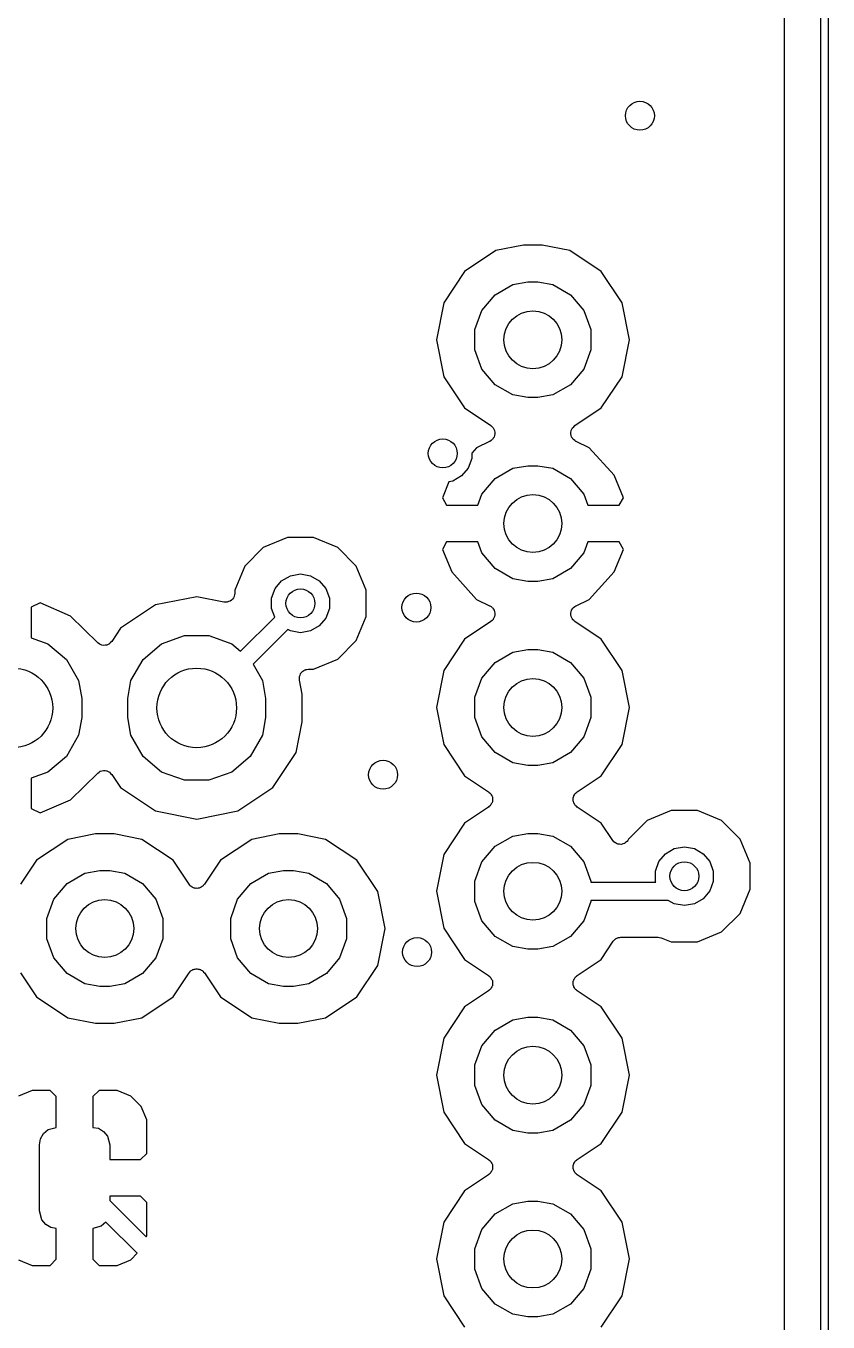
# Model space of a CAD drawing. Extents: x 202.7 to 262.5, y -125.5 to -33.7.
# Drawn here: x 251.41 to 262.5, y -90.74 to -72.83 of the extents above; entities that cross this region are included whole.
import ezdxf

# ---------------------------------------------------------------- set-up
doc = ezdxf.new("R2010")
doc.units = 0
doc.header["$MEASUREMENT"] = 0
doc.layers.add('BLACK', color=7, linetype='CONTINUOUS')

msp = doc.modelspace()

# ---------------------------------------------------------------- linework, layer by layer
at = {"layer": 'BLACK', "linetype": 'CONTINUOUS'}
for p, q in [((262.4, -115.754), (262.4, -43.7949)), ((262.5, -43.7456), (262.5, -115.804)), ((261.892, -72.517), (261.892, -95.6645)), ((258.291, -75.862), (257.91, -75.9379)), ((258.549, -75.862), (258.291, -75.862)), ((258.93, -75.9379), (258.549, -75.862)), ((257.91, -75.9379), (257.477, -76.227)), ((259.363, -76.227), (258.93, -75.9379)), ((257.477, -76.227), (257.188, -76.6596)), ((259.652, -76.6596), (259.363, -76.227)), ((257.898, -76.5477), (258.142, -76.4066)), ((258.142, -76.4066), (258.35, -76.37)), ((258.35, -76.37), (258.49, -76.37)), ((258.49, -76.37), (258.698, -76.4066)), ((258.698, -76.4066), (258.942, -76.5477)), ((257.716, -76.7638), (257.898, -76.5477)), ((258.942, -76.5477), (259.124, -76.7638)), ((257.188, -76.6596), (257.086, -77.17)), ((257.62, -77.0289), (257.716, -76.7638)), ((259.124, -76.7638), (259.22, -77.0289)), ((259.754, -77.17), (259.652, -76.6596)), ((257.086, -77.17), (257.188, -77.6804)), ((257.62, -77.3111), (257.62, -77.0289)), ((259.22, -77.0289), (259.22, -77.3111)), ((259.652, -77.6804), (259.754, -77.17)), ((257.716, -77.5762), (257.62, -77.3111)), ((259.22, -77.3111), (259.124, -77.5762)), ((257.188, -77.6804), (257.477, -78.113)), ((257.898, -77.7923), (257.716, -77.5762)), ((259.124, -77.5762), (258.942, -77.7923)), ((259.363, -78.113), (259.652, -77.6804)), ((258.142, -77.9334), (257.898, -77.7923)), ((258.942, -77.7923), (258.698, -77.9334)), ((258.35, -77.97), (258.142, -77.9334)), ((258.49, -77.97), (258.35, -77.97)), ((258.698, -77.9334), (258.49, -77.97)), ((257.477, -78.113), (257.84, -78.3554)), ((259, -78.3554), (259.363, -78.113)), ((257.84, -78.3554), (257.84, -78.3561)), ((257.84, -78.3561), (257.841, -78.3565)), ((257.841, -78.3565), (257.856, -78.3713)), ((257.856, -78.3713), (257.872, -78.3859)), ((257.872, -78.3859), (257.872, -78.3868)), ((257.872, -78.3868), (257.873, -78.3875)), ((257.873, -78.3875), (257.882, -78.4065)), ((257.882, -78.4065), (257.891, -78.4254)), ((257.891, -78.4254), (257.891, -78.4264)), ((257.891, -78.4264), (257.892, -78.4274)), ((257.892, -78.4274), (257.894, -78.4483)), ((258.946, -78.4484), (258.948, -78.4274)), ((258.948, -78.4274), (258.949, -78.4264)), ((258.949, -78.4254), (258.958, -78.4065)), ((258.949, -78.4264), (258.949, -78.4254)), ((258.958, -78.4065), (258.967, -78.3875)), ((258.967, -78.3875), (258.968, -78.3868)), ((258.968, -78.3859), (258.984, -78.3713)), ((258.968, -78.3868), (258.968, -78.3859)), ((258.984, -78.3713), (258.999, -78.3565)), ((258.999, -78.3565), (259, -78.3561)), ((259, -78.3561), (259, -78.3554)), ((257.823, -78.5757), (257.642, -78.6616)), ((257.824, -78.5751), (257.823, -78.5757)), ((257.825, -78.5748), (257.824, -78.5751)), ((257.842, -78.5624), (257.825, -78.5748)), ((257.859, -78.5502), (257.842, -78.5624)), ((257.86, -78.5494), (257.859, -78.5502)), ((257.861, -78.5488), (257.86, -78.5494)), ((257.873, -78.5313), (257.861, -78.5488)), ((257.885, -78.514), (257.873, -78.5313)), ((257.89, -78.4916), (257.885, -78.5121)), ((257.885, -78.5121), (257.885, -78.513)), ((257.885, -78.513), (257.885, -78.514)), ((257.896, -78.4713), (257.89, -78.4916)), ((257.894, -78.4483), (257.896, -78.4693)), ((257.896, -78.4693), (257.896, -78.4703)), ((257.896, -78.4703), (257.896, -78.4713)), ((258.944, -78.4693), (258.946, -78.4484)), ((258.944, -78.4703), (258.944, -78.4693)), ((258.944, -78.4713), (258.944, -78.4703)), ((258.95, -78.4916), (258.944, -78.4713)), ((258.955, -78.5121), (258.95, -78.4916)), ((258.955, -78.513), (258.955, -78.5121)), ((258.955, -78.514), (258.955, -78.513)), ((258.967, -78.5313), (258.955, -78.514)), ((258.979, -78.5488), (258.967, -78.5313)), ((258.98, -78.5494), (258.979, -78.5488)), ((258.981, -78.5502), (258.98, -78.5494)), ((258.998, -78.5624), (258.981, -78.5502)), ((259.015, -78.5748), (258.998, -78.5624)), ((259.016, -78.5751), (259.015, -78.5748)), ((259.017, -78.5757), (259.016, -78.5751)), ((259.198, -78.6616), (259.017, -78.5757)), ((257.642, -78.6616), (257.575, -78.7356)), ((257.575, -78.7356), (257.575, -78.8105)), ((259.542, -79.0415), (259.198, -78.6616)), ((257.527, -78.9431), (257.436, -79.0511)), ((257.575, -78.8105), (257.527, -78.9431)), ((257.898, -79.0877), (258.142, -78.9466)), ((258.142, -78.9466), (258.35, -78.91)), ((258.35, -78.91), (258.49, -78.91)), ((258.49, -78.91), (258.698, -78.9466)), ((258.698, -78.9466), (258.942, -79.0877)), ((257.261, -79.131), (257.169, -79.3532)), ((257.314, -79.1217), (257.261, -79.131)), ((257.436, -79.0511), (257.314, -79.1217)), ((257.716, -79.3038), (257.898, -79.0877)), ((258.942, -79.0877), (259.124, -79.3038)), ((259.671, -79.3532), (259.542, -79.0415)), ((257.661, -79.456), (257.716, -79.3038)), ((259.124, -79.3038), (259.179, -79.456)), ((257.169, -79.3532), (257.225, -79.456)), ((257.225, -79.456), (257.661, -79.456)), ((259.179, -79.456), (259.615, -79.456)), ((259.615, -79.456), (259.671, -79.3532)), ((254.694, -80.042), (254.439, -80.2975)), ((255.028, -79.9038), (254.694, -80.042)), ((255.389, -79.9038), (255.028, -79.9038)), ((255.723, -80.042), (255.389, -79.9038)), ((255.978, -80.2975), (255.723, -80.042)), ((257.225, -79.964), (257.169, -80.0668)), ((257.661, -79.964), (257.225, -79.964)), ((257.716, -80.1162), (257.661, -79.964)), ((259.179, -79.964), (259.124, -80.1162)), ((259.615, -79.964), (259.179, -79.964)), ((259.671, -80.0668), (259.615, -79.964)), ((257.169, -80.0668), (257.298, -80.3785)), ((257.898, -80.3323), (257.716, -80.1162)), ((259.124, -80.1162), (258.942, -80.3323)), ((259.542, -80.3785), (259.671, -80.0668)), ((254.439, -80.2975), (254.3, -80.6312)), ((256.116, -80.6312), (255.978, -80.2975)), ((257.298, -80.3785), (257.642, -80.7584)), ((258.142, -80.4734), (257.898, -80.3323)), ((258.942, -80.3323), (258.698, -80.4734)), ((259.198, -80.7584), (259.542, -80.3785)), ((254.857, -80.6087), (254.947, -80.5007)), ((254.947, -80.5007), (255.069, -80.4301)), ((255.069, -80.4301), (255.208, -80.4056)), ((255.208, -80.4056), (255.347, -80.4301)), ((255.347, -80.4301), (255.469, -80.5007)), ((255.469, -80.5007), (255.56, -80.6087)), ((258.35, -80.51), (258.142, -80.4734)), ((258.49, -80.51), (258.35, -80.51)), ((258.698, -80.4734), (258.49, -80.51)), ((253.774, -80.7204), (253.204, -80.8337)), ((254.149, -80.7949), (253.774, -80.7204)), ((254.269, -80.7541), (254.253, -80.767)), ((254.27, -80.7529), (254.269, -80.7541)), ((254.271, -80.752), (254.27, -80.7529)), ((254.281, -80.7341), (254.271, -80.752)), ((254.292, -80.7164), (254.281, -80.7341)), ((254.293, -80.7138), (254.292, -80.715)), ((254.292, -80.715), (254.292, -80.7164)), ((254.296, -80.6934), (254.293, -80.7138)), ((254.3, -80.6731), (254.296, -80.6934)), ((254.3, -80.6312), (254.3, -80.6703)), ((254.3, -80.6703), (254.3, -80.6717)), ((254.3, -80.6717), (254.3, -80.6731)), ((254.808, -80.7413), (254.857, -80.6087)), ((254.808, -80.8823), (254.808, -80.7413)), ((255.56, -80.6087), (255.608, -80.7413)), ((255.608, -80.7413), (255.608, -80.8823)), ((256.116, -80.9924), (256.116, -80.6312)), ((257.642, -80.7584), (257.823, -80.8443)), ((259.017, -80.8443), (259.198, -80.7584)), ((251.61, -80.8062), (251.488, -80.8658)), ((251.488, -80.8658), (251.488, -81.2883)), ((252.029, -80.9882), (251.61, -80.8062)), ((253.204, -80.8337), (252.721, -81.1565)), ((254.15, -80.7949), (254.149, -80.7949)), ((254.151, -80.7954), (254.15, -80.7949)), ((254.172, -80.7954), (254.151, -80.7954)), ((254.193, -80.7958), (254.172, -80.7954)), ((254.194, -80.7954), (254.193, -80.7958)), ((254.195, -80.7954), (254.194, -80.7954)), ((254.215, -80.7883), (254.195, -80.7954)), ((254.234, -80.7817), (254.215, -80.7883)), ((254.235, -80.7808), (254.234, -80.7817)), ((254.237, -80.7803), (254.235, -80.7808)), ((254.253, -80.767), (254.237, -80.7803)), ((254.852, -81.0023), (254.808, -80.8823)), ((255.608, -80.8823), (255.56, -81.0149)), ((257.823, -80.8443), (257.824, -80.8449)), ((257.824, -80.8449), (257.825, -80.8451)), ((257.825, -80.8451), (257.842, -80.8576)), ((257.842, -80.8576), (257.859, -80.8698)), ((257.859, -80.8698), (257.86, -80.8706)), ((257.86, -80.8706), (257.861, -80.8712)), ((257.861, -80.8712), (257.873, -80.8887)), ((257.873, -80.8887), (257.885, -80.906)), ((257.885, -80.906), (257.885, -80.907)), ((257.885, -80.907), (257.885, -80.9079)), ((257.885, -80.9079), (257.89, -80.9283)), ((257.89, -80.9283), (257.896, -80.9487)), ((258.944, -80.9487), (258.95, -80.9283)), ((258.95, -80.9283), (258.955, -80.9079)), ((258.955, -80.906), (258.967, -80.8887)), ((258.955, -80.907), (258.955, -80.906)), ((258.955, -80.9079), (258.955, -80.907)), ((258.967, -80.8887), (258.979, -80.8712)), ((258.979, -80.8712), (258.98, -80.8706)), ((258.98, -80.8706), (258.981, -80.8698)), ((258.981, -80.8698), (258.998, -80.8576)), ((258.998, -80.8576), (259.015, -80.8451)), ((259.015, -80.8451), (259.016, -80.8449)), ((259.016, -80.8449), (259.017, -80.8443)), ((252.406, -81.3572), (252.029, -80.9882)), ((254.38, -81.4744), (254.852, -81.0023)), ((255.56, -81.0149), (255.469, -81.1229)), ((255.978, -81.3261), (256.116, -80.9924)), ((257.84, -81.0647), (257.477, -81.307)), ((257.841, -81.0635), (257.84, -81.0639)), ((257.84, -81.0639), (257.84, -81.0647)), ((257.856, -81.0487), (257.841, -81.0635)), ((257.872, -81.0341), (257.856, -81.0487)), ((257.873, -81.0325), (257.872, -81.0332)), ((257.872, -81.0332), (257.872, -81.0341)), ((257.882, -81.0135), (257.873, -81.0325)), ((257.891, -80.9946), (257.882, -81.0135)), ((257.892, -80.9926), (257.891, -80.9936)), ((257.891, -80.9936), (257.891, -80.9946)), ((257.894, -80.9717), (257.892, -80.9926)), ((257.896, -80.9507), (257.894, -80.9717)), ((257.896, -80.9487), (257.896, -80.9497)), ((257.896, -80.9497), (257.896, -80.9507)), ((258.944, -80.9497), (258.944, -80.9487)), ((258.944, -80.9507), (258.944, -80.9497)), ((258.946, -80.9716), (258.944, -80.9507)), ((258.948, -80.9926), (258.946, -80.9716)), ((258.949, -80.9936), (258.948, -80.9926)), ((258.949, -80.9946), (258.949, -80.9936)), ((258.958, -81.0135), (258.949, -80.9946)), ((258.967, -81.0325), (258.958, -81.0135)), ((258.968, -81.0332), (258.967, -81.0325)), ((258.968, -81.0341), (258.968, -81.0332)), ((258.984, -81.0487), (258.968, -81.0341)), ((258.999, -81.0635), (258.984, -81.0487)), ((259, -81.0639), (258.999, -81.0635)), ((259, -81.0647), (259, -81.0639)), ((259.363, -81.307), (259, -81.0647)), ((251.488, -81.2883), (251.718, -81.3719)), ((252.721, -81.1565), (252.6, -81.337)), ((253.29, -81.3719), (253.606, -81.257)), ((253.606, -81.257), (253.942, -81.257)), ((253.942, -81.257), (254.258, -81.3719)), ((255.034, -81.1733), (254.553, -81.6544)), ((255.069, -81.1935), (255.034, -81.1733)), ((255.208, -81.218), (255.069, -81.1935)), ((255.347, -81.1935), (255.208, -81.218)), ((255.469, -81.1229), (255.347, -81.1935)), ((251.718, -81.3719), (251.975, -81.5878)), ((252.407, -81.3576), (252.406, -81.3572)), ((252.407, -81.3582), (252.407, -81.3576)), ((252.425, -81.3701), (252.407, -81.3582)), ((252.442, -81.3822), (252.425, -81.3701)), ((252.443, -81.3823), (252.442, -81.3822)), ((252.444, -81.3827), (252.443, -81.3823)), ((252.464, -81.3878), (252.444, -81.3827)), ((252.485, -81.3931), (252.464, -81.3878)), ((252.486, -81.393), (252.485, -81.3931)), ((252.487, -81.3932), (252.486, -81.393)), ((252.508, -81.3909), (252.487, -81.3932)), ((252.529, -81.3888), (252.508, -81.3909)), ((252.53, -81.3885), (252.529, -81.3888)), ((252.55, -81.3789), (252.53, -81.3884)), ((252.53, -81.3884), (252.53, -81.3885)), ((252.569, -81.3697), (252.55, -81.3789)), ((252.57, -81.3689), (252.569, -81.3692)), ((252.569, -81.3692), (252.569, -81.3697)), ((252.585, -81.3535), (252.57, -81.3689)), ((252.6, -81.3382), (252.585, -81.3535)), ((252.6, -81.337), (252.6, -81.3375)), ((252.6, -81.3375), (252.6, -81.3382)), ((253.033, -81.5878), (253.29, -81.3719)), ((254.258, -81.3719), (254.38, -81.4744)), ((255.723, -81.5816), (255.978, -81.3261)), ((257.477, -81.307), (257.188, -81.7396)), ((258.142, -81.4866), (258.35, -81.45)), ((258.35, -81.45), (258.49, -81.45)), ((258.49, -81.45), (258.698, -81.4866)), ((259.652, -81.7396), (259.363, -81.307)), ((251.975, -81.5878), (252.143, -81.8787)), ((252.865, -81.8787), (253.033, -81.5878)), ((254.553, -81.6544), (254.683, -81.8787)), ((255.389, -81.7198), (255.723, -81.5816)), ((257.716, -81.8438), (257.898, -81.6277)), ((257.898, -81.6277), (258.142, -81.4866)), ((258.698, -81.4866), (258.942, -81.6277)), ((258.942, -81.6277), (259.124, -81.8438)), ((255.195, -81.8247), (255.202, -81.8053)), ((255.195, -81.8261), (255.195, -81.8247)), ((255.195, -81.8275), (255.195, -81.8261)), ((255.195, -81.8482), (255.195, -81.8275)), ((255.202, -81.8053), (255.209, -81.7857)), ((255.209, -81.7857), (255.21, -81.7846)), ((255.21, -81.7833), (255.224, -81.7674)), ((255.21, -81.7846), (255.21, -81.7833)), ((255.224, -81.7674), (255.237, -81.7513)), ((255.237, -81.7513), (255.238, -81.7506)), ((255.238, -81.7506), (255.239, -81.7495)), ((255.239, -81.7495), (255.257, -81.7391)), ((255.257, -81.7391), (255.274, -81.7284)), ((255.274, -81.7284), (255.276, -81.7282)), ((255.276, -81.7282), (255.277, -81.7275)), ((255.277, -81.7275), (255.297, -81.7239)), ((255.297, -81.7239), (255.318, -81.7198)), ((255.318, -81.7198), (255.319, -81.72)), ((255.319, -81.72), (255.32, -81.7198)), ((255.32, -81.7198), (255.389, -81.7198)), ((257.188, -81.7396), (257.086, -82.25)), ((259.754, -82.25), (259.652, -81.7396)), ((252.143, -81.8787), (252.186, -82.1262)), ((252.821, -82.1262), (252.865, -81.8787)), ((254.683, -81.8787), (254.726, -82.1262)), ((255.195, -81.8689), (255.195, -81.8482)), ((255.196, -81.8702), (255.195, -81.8689)), ((255.196, -81.8716), (255.196, -81.8702)), ((255.234, -82.0657), (255.196, -81.8716)), ((257.62, -82.1089), (257.716, -81.8438)), ((259.124, -81.8438), (259.22, -82.1089)), ((252.186, -82.1262), (252.186, -82.3878)), ((252.821, -82.3878), (252.821, -82.1262)), ((254.726, -82.1262), (254.726, -82.3878)), ((255.234, -82.4483), (255.234, -82.0657)), ((257.62, -82.3911), (257.62, -82.1089)), ((259.22, -82.1089), (259.22, -82.3911)), ((257.086, -82.25), (257.188, -82.7604)), ((259.652, -82.7604), (259.754, -82.25)), ((252.186, -82.3878), (252.143, -82.6353)), ((252.865, -82.6353), (252.821, -82.3878)), ((254.726, -82.3878), (254.683, -82.6353)), ((255.15, -82.8744), (255.234, -82.4483)), ((257.716, -82.6562), (257.62, -82.3911)), ((259.22, -82.3911), (259.124, -82.6562)), ((252.143, -82.6353), (251.975, -82.9262)), ((253.033, -82.9262), (252.865, -82.6353)), ((254.683, -82.6353), (254.515, -82.9262)), ((257.898, -82.8723), (257.716, -82.6562)), ((259.124, -82.6562), (258.942, -82.8723)), ((254.827, -83.3575), (255.15, -82.8744)), ((257.188, -82.7604), (257.477, -83.193)), ((258.142, -83.0134), (257.898, -82.8723)), ((258.942, -82.8723), (258.698, -83.0134)), ((259.363, -83.193), (259.652, -82.7604)), ((251.975, -82.9262), (251.718, -83.1421)), ((253.29, -83.1421), (253.033, -82.9262)), ((254.515, -82.9262), (254.258, -83.1421)), ((258.35, -83.05), (258.142, -83.0134)), ((258.49, -83.05), (258.35, -83.05)), ((258.698, -83.0134), (258.49, -83.05)), ((251.718, -83.1421), (251.488, -83.2257)), ((251.488, -83.2257), (251.488, -83.6482)), ((252.029, -83.5258), (252.406, -83.1568)), ((252.406, -83.1568), (252.407, -83.1564)), ((252.407, -83.1558), (252.425, -83.1439)), ((252.407, -83.1564), (252.407, -83.1558)), ((252.425, -83.1439), (252.442, -83.1318)), ((252.442, -83.1318), (252.443, -83.1317)), ((252.443, -83.1317), (252.444, -83.1313)), ((252.444, -83.1313), (252.464, -83.1262)), ((252.464, -83.1262), (252.485, -83.1209)), ((252.485, -83.1209), (252.486, -83.121)), ((252.486, -83.121), (252.487, -83.1208)), ((252.487, -83.1208), (252.508, -83.1231)), ((252.508, -83.1231), (252.529, -83.1252)), ((252.529, -83.1252), (252.53, -83.1255)), ((252.53, -83.1255), (252.53, -83.1256)), ((252.53, -83.1256), (252.55, -83.1351)), ((252.55, -83.1351), (252.569, -83.1443)), ((252.569, -83.1443), (252.569, -83.1448)), ((252.569, -83.1448), (252.57, -83.1451)), ((252.57, -83.1451), (252.585, -83.1605)), ((252.585, -83.1605), (252.6, -83.1758)), ((252.6, -83.1758), (252.6, -83.1765)), ((252.6, -83.1765), (252.6, -83.177)), ((252.6, -83.177), (252.721, -83.3575)), ((253.606, -83.257), (253.29, -83.1421)), ((253.942, -83.257), (253.606, -83.257)), ((254.258, -83.1421), (253.942, -83.257)), ((257.477, -83.193), (257.808, -83.4144)), ((259.032, -83.4144), (259.363, -83.193)), ((252.721, -83.3575), (253.204, -83.6803)), ((254.344, -83.6803), (254.827, -83.3575)), ((257.808, -83.4144), (257.818, -83.424)), ((257.818, -83.424), (257.829, -83.4322)), ((257.829, -83.4322), (257.834, -83.4391)), ((257.834, -83.4391), (257.84, -83.4449)), ((257.84, -83.4449), (257.846, -83.4573)), ((258.994, -83.4573), (259, -83.4449)), ((259, -83.4449), (259.006, -83.4391)), ((259.006, -83.4391), (259.011, -83.4322)), ((259.011, -83.4322), (259.022, -83.424)), ((259.022, -83.424), (259.032, -83.4144)), ((251.61, -83.7078), (252.029, -83.5258)), ((257.808, -83.6256), (257.477, -83.847)), ((257.818, -83.616), (257.808, -83.6256)), ((257.829, -83.6078), (257.818, -83.616)), ((257.834, -83.6009), (257.829, -83.6078)), ((257.84, -83.5951), (257.834, -83.6009)), ((257.846, -83.5827), (257.84, -83.5951)), ((257.846, -83.4573), (257.854, -83.4689)), ((257.854, -83.5711), (257.846, -83.5827)), ((257.854, -83.4689), (257.856, -83.477)), ((257.856, -83.563), (257.854, -83.5711)), ((257.856, -83.477), (257.86, -83.4845)), ((257.86, -83.5555), (257.856, -83.563)), ((257.86, -83.4845), (257.861, -83.4982)), ((257.861, -83.5418), (257.86, -83.5555)), ((257.861, -83.4982), (257.864, -83.5117)), ((257.864, -83.5283), (257.861, -83.5418)), ((257.864, -83.5117), (257.864, -83.52)), ((257.864, -83.52), (257.864, -83.5283)), ((258.976, -83.5117), (258.979, -83.4982)), ((258.976, -83.52), (258.976, -83.5117)), ((258.976, -83.5283), (258.976, -83.52)), ((258.979, -83.5418), (258.976, -83.5283)), ((258.979, -83.4982), (258.98, -83.4845)), ((258.98, -83.5555), (258.979, -83.5418)), ((258.98, -83.4845), (258.984, -83.477)), ((258.984, -83.563), (258.98, -83.5555)), ((258.984, -83.477), (258.986, -83.4689)), ((258.986, -83.5711), (258.984, -83.563)), ((258.986, -83.4689), (258.994, -83.4573)), ((258.994, -83.5827), (258.986, -83.5711)), ((259, -83.5951), (258.994, -83.5827)), ((259.006, -83.6009), (259, -83.5951)), ((259.011, -83.6078), (259.006, -83.6009)), ((259.022, -83.616), (259.011, -83.6078)), ((259.032, -83.6256), (259.022, -83.616)), ((259.363, -83.847), (259.032, -83.6256)), ((251.488, -83.6482), (251.61, -83.7078)), ((253.204, -83.6803), (253.774, -83.7936)), ((253.774, -83.7936), (254.344, -83.6803)), ((260.333, -83.674), (260, -83.8122)), ((260.695, -83.674), (260.333, -83.674)), ((261.028, -83.8122), (260.695, -83.674)), ((257.477, -83.847), (257.188, -84.2796)), ((259.523, -84.0861), (259.363, -83.847)), ((260, -83.8122), (259.743, -84.0688)), ((261.284, -84.0677), (261.028, -83.8122)), ((251.994, -84.0729), (251.561, -84.362)), ((252.375, -83.997), (251.994, -84.0729)), ((252.633, -83.997), (252.375, -83.997)), ((253.014, -84.0729), (252.633, -83.997)), ((253.447, -84.362), (253.014, -84.0729)), ((254.534, -84.0729), (254.101, -84.362)), ((254.915, -83.997), (254.534, -84.0729)), ((255.173, -83.997), (254.915, -83.997)), ((255.554, -84.0729), (255.173, -83.997)), ((255.987, -84.362), (255.554, -84.0729)), ((257.898, -84.1677), (258.142, -84.0266)), ((258.142, -84.0266), (258.35, -83.99)), ((258.35, -83.99), (258.49, -83.99)), ((258.49, -83.99), (258.698, -84.0266)), ((258.698, -84.0266), (258.942, -84.1677)), ((259.526, -84.0891), (259.523, -84.0861)), ((259.528, -84.0928), (259.526, -84.0891)), ((259.541, -84.1049), (259.528, -84.0928)), ((259.553, -84.1179), (259.541, -84.1049)), ((259.557, -84.1198), (259.553, -84.1179)), ((259.56, -84.1226), (259.557, -84.1198)), ((259.577, -84.1295), (259.56, -84.1226)), ((259.593, -84.1374), (259.577, -84.1295)), ((259.597, -84.1379), (259.593, -84.1374)), ((259.601, -84.1395), (259.597, -84.1379)), ((259.619, -84.1403), (259.601, -84.1395)), ((259.637, -84.1422), (259.619, -84.1403)), ((259.641, -84.1412), (259.637, -84.1422)), ((259.645, -84.1414), (259.641, -84.1412)), ((259.662, -84.136), (259.645, -84.1414)), ((259.68, -84.1318), (259.662, -84.136)), ((259.683, -84.1294), (259.68, -84.1318)), ((259.687, -84.1282), (259.683, -84.1294)), ((259.701, -84.1172), (259.687, -84.1282)), ((259.716, -84.1072), (259.701, -84.1172)), ((259.719, -84.1039), (259.716, -84.1072)), ((259.722, -84.1013), (259.719, -84.1039)), ((259.732, -84.0862), (259.722, -84.1013)), ((259.742, -84.0717), (259.732, -84.0862)), ((259.743, -84.0688), (259.742, -84.0717)), ((261.422, -84.4014), (261.284, -84.0677)), ((257.188, -84.2796), (257.086, -84.79)), ((257.716, -84.3838), (257.898, -84.1677)), ((258.942, -84.1677), (259.124, -84.3838)), ((260.162, -84.3789), (260.253, -84.2709)), ((260.253, -84.2709), (260.375, -84.2003)), ((260.375, -84.2003), (260.514, -84.1758)), ((260.514, -84.1758), (260.653, -84.2003)), ((260.653, -84.2003), (260.775, -84.2709)), ((260.775, -84.2709), (260.866, -84.3789)), ((251.561, -84.362), (251.34, -84.6933)), ((252.226, -84.5416), (252.434, -84.505)), ((252.434, -84.505), (252.574, -84.505)), ((252.574, -84.505), (252.782, -84.5416)), ((253.668, -84.6933), (253.447, -84.362)), ((254.101, -84.362), (253.88, -84.6933)), ((254.766, -84.5416), (254.974, -84.505)), ((254.974, -84.505), (255.114, -84.505)), ((255.114, -84.505), (255.322, -84.5416)), ((256.276, -84.7946), (255.987, -84.362)), ((257.62, -84.6489), (257.716, -84.3838)), ((259.124, -84.3838), (259.22, -84.6489)), ((260.114, -84.5115), (260.162, -84.3789)), ((260.114, -84.6525), (260.114, -84.5115)), ((260.866, -84.3789), (260.914, -84.5115)), ((260.914, -84.5115), (260.914, -84.6525)), ((261.422, -84.7626), (261.422, -84.4014)), ((251.8, -84.8988), (251.982, -84.6827)), ((251.982, -84.6827), (252.226, -84.5416)), ((252.782, -84.5416), (253.026, -84.6827)), ((253.026, -84.6827), (253.208, -84.8988)), ((253.678, -84.7033), (253.668, -84.6933)), ((253.88, -84.6933), (253.87, -84.7033)), ((254.34, -84.8988), (254.522, -84.6827)), ((254.522, -84.6827), (254.766, -84.5416)), ((255.322, -84.5416), (255.566, -84.6827)), ((255.566, -84.6827), (255.748, -84.8988)), ((257.62, -84.9311), (257.62, -84.6489)), ((259.22, -84.6489), (259.22, -84.665)), ((259.22, -84.665), (260.119, -84.665)), ((260.119, -84.665), (260.114, -84.6525)), ((260.914, -84.6525), (260.866, -84.7851)), ((253.686, -84.7145), (253.678, -84.7033)), ((253.693, -84.7191), (253.686, -84.7145)), ((253.699, -84.7252), (253.693, -84.7191)), ((253.711, -84.7313), (253.699, -84.7252)), ((253.723, -84.739), (253.711, -84.7313)), ((253.731, -84.741), (253.723, -84.739)), ((253.738, -84.7447), (253.731, -84.741)), ((253.752, -84.7462), (253.738, -84.7447)), ((253.766, -84.7495), (253.752, -84.7462)), ((253.774, -84.7486), (253.766, -84.7495)), ((253.782, -84.7495), (253.774, -84.7486)), ((253.796, -84.7462), (253.782, -84.7495)), ((253.81, -84.7447), (253.796, -84.7462)), ((253.817, -84.741), (253.81, -84.7447)), ((253.825, -84.739), (253.817, -84.741)), ((253.837, -84.7313), (253.825, -84.739)), ((253.849, -84.7252), (253.837, -84.7313)), ((253.855, -84.7191), (253.849, -84.7252)), ((253.862, -84.7145), (253.855, -84.7191)), ((253.87, -84.7033), (253.862, -84.7145)), ((256.378, -85.305), (256.276, -84.7946)), ((257.086, -84.79), (257.188, -85.3004)), ((260.866, -84.7851), (260.775, -84.8931)), ((261.284, -85.0963), (261.422, -84.7626)), ((251.704, -85.1639), (251.8, -84.8988)), ((253.208, -84.8988), (253.304, -85.1639)), ((254.244, -85.1639), (254.34, -84.8988)), ((255.748, -84.8988), (255.844, -85.1639)), ((257.716, -85.1962), (257.62, -84.9311)), ((259.22, -84.9311), (259.124, -85.1962)), ((260.291, -84.915), (259.22, -84.915)), ((259.22, -84.915), (259.22, -84.9311)), ((260.375, -84.9637), (260.291, -84.915)), ((260.514, -84.9882), (260.375, -84.9637)), ((260.653, -84.9637), (260.514, -84.9882)), ((260.775, -84.8931), (260.653, -84.9637)), ((251.704, -85.4461), (251.704, -85.1639)), ((253.304, -85.1639), (253.304, -85.4461)), ((254.244, -85.4461), (254.244, -85.1639)), ((255.844, -85.1639), (255.844, -85.4461)), ((257.898, -85.4123), (257.716, -85.1962)), ((259.124, -85.1962), (258.942, -85.4123)), ((261.028, -85.3518), (261.284, -85.0963)), ((256.276, -85.8154), (256.378, -85.305)), ((257.188, -85.3004), (257.477, -85.733)), ((258.142, -85.5534), (257.898, -85.4123)), ((258.942, -85.4123), (258.698, -85.5534)), ((260.695, -85.49), (261.028, -85.3518)), ((251.8, -85.7112), (251.704, -85.4461)), ((253.304, -85.4461), (253.208, -85.7112)), ((254.34, -85.7112), (254.244, -85.4461)), ((255.844, -85.4461), (255.748, -85.7112)), ((258.35, -85.59), (258.142, -85.5534)), ((258.49, -85.59), (258.35, -85.59)), ((258.698, -85.5534), (258.49, -85.59)), ((259.363, -85.733), (259.532, -85.4794)), ((259.532, -85.4794), (259.545, -85.4665)), ((259.545, -85.4665), (259.556, -85.4527)), ((259.556, -85.4527), (259.56, -85.4506)), ((259.56, -85.4506), (259.563, -85.4476)), ((259.563, -85.4476), (259.579, -85.4396)), ((259.579, -85.4396), (259.595, -85.4307)), ((259.595, -85.4307), (259.599, -85.4299)), ((259.599, -85.4299), (259.603, -85.4281)), ((259.603, -85.4281), (259.62, -85.4261)), ((259.62, -85.4261), (259.638, -85.423)), ((259.638, -85.423), (260.146, -85.423)), ((260.146, -85.423), (260.149, -85.4235)), ((260.149, -85.4235), (260.152, -85.4231)), ((260.152, -85.4231), (260.171, -85.4273)), ((260.171, -85.4273), (260.19, -85.4307)), ((260.19, -85.4307), (260.192, -85.4321)), ((260.192, -85.4321), (260.195, -85.4327)), ((260.195, -85.4327), (260.333, -85.49)), ((260.333, -85.49), (260.695, -85.49)), ((251.982, -85.9273), (251.8, -85.7112)), ((253.208, -85.7112), (253.026, -85.9273)), ((254.522, -85.9273), (254.34, -85.7112)), ((255.748, -85.7112), (255.566, -85.9273)), ((257.477, -85.733), (257.808, -85.9544)), ((259.032, -85.9544), (259.363, -85.733)), ((251.34, -85.9167), (251.561, -86.248)), ((252.226, -86.0684), (251.982, -85.9273)), ((253.026, -85.9273), (252.782, -86.0684)), ((253.447, -86.248), (253.668, -85.9167)), ((253.668, -85.9167), (253.678, -85.9067)), ((253.678, -85.9067), (253.686, -85.8955)), ((253.686, -85.8955), (253.693, -85.8909)), ((253.693, -85.8909), (253.699, -85.8848)), ((253.699, -85.8848), (253.711, -85.8787)), ((253.711, -85.8787), (253.723, -85.871)), ((253.723, -85.871), (253.731, -85.869)), ((253.731, -85.869), (253.738, -85.8653)), ((253.738, -85.8653), (253.752, -85.8638)), ((253.752, -85.8638), (253.766, -85.8605)), ((253.766, -85.8605), (253.774, -85.8614)), ((253.774, -85.8614), (253.782, -85.8605)), ((253.782, -85.8605), (253.796, -85.8638)), ((253.796, -85.8638), (253.81, -85.8653)), ((253.81, -85.8653), (253.817, -85.869)), ((253.817, -85.869), (253.825, -85.871)), ((253.825, -85.871), (253.837, -85.8787)), ((253.837, -85.8787), (253.849, -85.8848)), ((253.849, -85.8848), (253.855, -85.8909)), ((253.855, -85.8909), (253.862, -85.8955)), ((253.862, -85.8955), (253.87, -85.9067)), ((253.87, -85.9067), (253.88, -85.9167)), ((253.88, -85.9167), (254.101, -86.248)), ((254.766, -86.0684), (254.522, -85.9273)), ((255.566, -85.9273), (255.322, -86.0684)), ((255.987, -86.248), (256.276, -85.8154)), ((252.434, -86.105), (252.226, -86.0684)), ((252.574, -86.105), (252.434, -86.105)), ((252.782, -86.0684), (252.574, -86.105)), ((254.974, -86.105), (254.766, -86.0684)), ((255.114, -86.105), (254.974, -86.105)), ((255.322, -86.0684), (255.114, -86.105)), ((257.808, -85.9544), (257.818, -85.964)), ((257.818, -85.964), (257.829, -85.9722)), ((257.829, -85.9722), (257.834, -85.9791)), ((257.834, -85.9791), (257.84, -85.9849)), ((257.84, -85.9849), (257.846, -85.9973)), ((257.846, -86.1227), (257.84, -86.1351)), ((257.846, -85.9973), (257.854, -86.0089)), ((257.854, -86.1111), (257.846, -86.1227)), ((257.854, -86.0089), (257.856, -86.017)), ((257.856, -86.103), (257.854, -86.1111)), ((257.856, -86.017), (257.86, -86.0245)), ((257.86, -86.0955), (257.856, -86.103)), ((257.86, -86.0245), (257.861, -86.0382)), ((257.861, -86.0818), (257.86, -86.0955)), ((257.861, -86.0382), (257.864, -86.0517)), ((257.864, -86.0683), (257.861, -86.0818)), ((257.864, -86.0517), (257.864, -86.06)), ((257.864, -86.06), (257.864, -86.0683)), ((258.976, -86.0517), (258.979, -86.0382)), ((258.976, -86.06), (258.976, -86.0517)), ((258.976, -86.0683), (258.976, -86.06)), ((258.979, -86.0818), (258.976, -86.0683)), ((258.979, -86.0382), (258.98, -86.0245)), ((258.98, -86.0955), (258.979, -86.0818)), ((258.98, -86.0245), (258.984, -86.017)), ((258.984, -86.103), (258.98, -86.0955)), ((258.984, -86.017), (258.986, -86.0089)), ((258.986, -86.1111), (258.984, -86.103)), ((258.986, -86.0089), (258.994, -85.9973)), ((258.994, -86.1227), (258.986, -86.1111)), ((258.994, -85.9973), (259, -85.9849)), ((259, -86.1351), (258.994, -86.1227)), ((259, -85.9849), (259.006, -85.9791)), ((259.006, -85.9791), (259.011, -85.9722)), ((259.011, -85.9722), (259.022, -85.964)), ((259.022, -85.964), (259.032, -85.9544)), ((251.561, -86.248), (251.994, -86.5371)), ((253.014, -86.5371), (253.447, -86.248)), ((254.101, -86.248), (254.534, -86.5371)), ((255.554, -86.5371), (255.987, -86.248)), ((257.808, -86.1656), (257.477, -86.387)), ((257.818, -86.156), (257.808, -86.1656)), ((257.829, -86.1478), (257.818, -86.156)), ((257.834, -86.1409), (257.829, -86.1478)), ((257.84, -86.1351), (257.834, -86.1409)), ((259.006, -86.1409), (259, -86.1351)), ((259.011, -86.1478), (259.006, -86.1409)), ((259.022, -86.156), (259.011, -86.1478)), ((259.032, -86.1656), (259.022, -86.156)), ((259.363, -86.387), (259.032, -86.1656)), ((257.477, -86.387), (257.188, -86.8196)), ((259.652, -86.8196), (259.363, -86.387)), ((251.994, -86.5371), (252.375, -86.613)), ((252.375, -86.613), (252.633, -86.613)), ((252.633, -86.613), (253.014, -86.5371)), ((254.534, -86.5371), (254.915, -86.613)), ((254.915, -86.613), (255.173, -86.613)), ((255.173, -86.613), (255.554, -86.5371)), ((257.898, -86.7077), (258.142, -86.5666)), ((258.142, -86.5666), (258.35, -86.53)), ((258.35, -86.53), (258.49, -86.53)), ((258.49, -86.53), (258.698, -86.5666)), ((258.698, -86.5666), (258.942, -86.7077)), ((257.188, -86.8196), (257.086, -87.33)), ((257.716, -86.9238), (257.898, -86.7077)), ((258.942, -86.7077), (259.124, -86.9238)), ((259.754, -87.33), (259.652, -86.8196)), ((257.62, -87.1889), (257.716, -86.9238)), ((259.124, -86.9238), (259.22, -87.1889)), ((257.62, -87.4711), (257.62, -87.1889)), ((259.22, -87.1889), (259.22, -87.4711)), ((257.086, -87.33), (257.188, -87.8404)), ((259.652, -87.8404), (259.754, -87.33)), ((251.499, -87.542), (251.312, -87.6193)), ((251.749, -87.542), (251.499, -87.542)), ((251.833, -87.6264), (251.749, -87.542)), ((252.426, -87.542), (252.341, -87.6264)), ((252.676, -87.542), (252.426, -87.542)), ((252.863, -87.6193), (252.676, -87.542)), ((257.716, -87.7362), (257.62, -87.4711)), ((259.22, -87.4711), (259.124, -87.7362)), ((251.833, -88.0527), (251.833, -87.6264)), ((252.341, -87.6264), (252.341, -88.0518)), ((253.006, -87.7622), (252.863, -87.6193)), ((257.898, -87.9523), (257.716, -87.7362)), ((259.124, -87.7362), (258.942, -87.9523)), ((253.083, -87.949), (253.006, -87.7622)), ((257.188, -87.8404), (257.477, -88.273)), ((259.363, -88.273), (259.652, -87.8404)), ((251.657, -88.1371), (251.722, -88.0827)), ((251.722, -88.0827), (251.833, -88.0527)), ((252.341, -88.0518), (252.415, -88.0647)), ((252.415, -88.0647), (252.488, -88.107)), ((253.083, -88.4116), (253.083, -87.949)), ((258.142, -88.0934), (257.898, -87.9523)), ((258.35, -88.13), (258.142, -88.0934)), ((258.698, -88.0934), (258.49, -88.13)), ((258.942, -87.9523), (258.698, -88.0934)), ((251.6, -88.2938), (251.615, -88.2104)), ((251.615, -88.2104), (251.657, -88.1371)), ((252.488, -88.107), (252.542, -88.1719)), ((252.542, -88.1719), (252.575, -88.2938)), ((257.477, -88.273), (257.808, -88.4944)), ((258.49, -88.13), (258.35, -88.13)), ((259.032, -88.4944), (259.363, -88.273)), ((251.6, -89.2062), (251.6, -88.2938)), ((252.575, -88.2938), (252.575, -88.496)), ((252.999, -88.496), (253.083, -88.4116)), ((252.575, -88.496), (252.999, -88.496)), ((257.808, -88.4944), (257.818, -88.504)), ((257.818, -88.504), (257.829, -88.5122)), ((257.829, -88.5122), (257.834, -88.5191)), ((257.834, -88.5191), (257.84, -88.5249)), ((257.84, -88.5249), (257.846, -88.5373)), ((257.846, -88.5373), (257.854, -88.5489)), ((257.854, -88.5489), (257.856, -88.557)), ((257.856, -88.557), (257.86, -88.5645)), ((257.86, -88.6355), (257.856, -88.643)), ((257.86, -88.5645), (257.861, -88.5782)), ((257.861, -88.6218), (257.86, -88.6355)), ((257.861, -88.5782), (257.864, -88.5917)), ((257.864, -88.6083), (257.861, -88.6218)), ((257.864, -88.5917), (257.864, -88.6)), ((257.864, -88.6), (257.864, -88.6083)), ((258.976, -88.5917), (258.979, -88.5782)), ((258.976, -88.6), (258.976, -88.5917)), ((258.976, -88.6083), (258.976, -88.6)), ((258.979, -88.6218), (258.976, -88.6083)), ((258.979, -88.5782), (258.98, -88.5645)), ((258.98, -88.6355), (258.979, -88.6218)), ((258.98, -88.5645), (258.984, -88.557)), ((258.984, -88.643), (258.98, -88.6355)), ((258.984, -88.557), (258.986, -88.5489)), ((258.986, -88.5489), (258.994, -88.5373)), ((258.994, -88.5373), (259, -88.5249)), ((259, -88.5249), (259.006, -88.5191)), ((259.006, -88.5191), (259.011, -88.5122)), ((259.011, -88.5122), (259.022, -88.504)), ((259.022, -88.504), (259.032, -88.4944)), ((257.808, -88.7056), (257.477, -88.927)), ((257.818, -88.696), (257.808, -88.7056)), ((257.829, -88.6878), (257.818, -88.696)), ((257.834, -88.6809), (257.829, -88.6878)), ((257.84, -88.6751), (257.834, -88.6809)), ((257.846, -88.6627), (257.84, -88.6751)), ((257.854, -88.6511), (257.846, -88.6627)), ((257.856, -88.643), (257.854, -88.6511)), ((258.986, -88.6511), (258.984, -88.643)), ((258.994, -88.6627), (258.986, -88.6511)), ((259, -88.6751), (258.994, -88.6627)), ((259.006, -88.6809), (259, -88.6751)), ((259.011, -88.6878), (259.006, -88.6809)), ((259.022, -88.696), (259.011, -88.6878)), ((259.032, -88.7056), (259.022, -88.696)), ((259.363, -88.927), (259.032, -88.7056)), ((257.477, -88.927), (257.188, -89.3596)), ((259.652, -89.3596), (259.363, -88.927)), ((252.575, -89.004), (252.575, -89.0607)), ((252.999, -89.004), (252.575, -89.004)), ((252.575, -89.0607), (253.078, -89.5635)), ((253.083, -89.0884), (252.999, -89.004)), ((253.083, -89.551), (253.083, -89.0884)), ((257.898, -89.2477), (258.142, -89.1066)), ((258.142, -89.1066), (258.35, -89.07)), ((258.35, -89.07), (258.49, -89.07)), ((258.49, -89.07), (258.698, -89.1066)), ((258.698, -89.1066), (258.942, -89.2477)), ((251.633, -89.3281), (251.6, -89.2062)), ((251.687, -89.393), (251.633, -89.3281)), ((257.716, -89.4638), (257.898, -89.2477)), ((258.942, -89.2477), (259.124, -89.4638)), ((251.76, -89.4353), (251.687, -89.393)), ((251.833, -89.4482), (251.76, -89.4353)), ((251.833, -89.8736), (251.833, -89.4482)), ((252.453, -89.4173), (252.341, -89.4473)), ((252.341, -89.4473), (252.341, -89.8736)), ((252.518, -89.3629), (252.453, -89.4173)), ((252.52, -89.3593), (252.518, -89.3629)), ((252.952, -89.7913), (252.52, -89.3593)), ((257.188, -89.3596), (257.086, -89.87)), ((257.62, -89.7289), (257.716, -89.4638)), ((259.124, -89.4638), (259.22, -89.7289)), ((259.754, -89.87), (259.652, -89.3596)), ((253.078, -89.5635), (253.083, -89.551)), ((251.312, -89.8807), (251.499, -89.958)), ((251.749, -89.958), (251.833, -89.8736)), ((252.341, -89.8736), (252.426, -89.958)), ((252.676, -89.958), (252.863, -89.8807)), ((252.863, -89.8807), (252.952, -89.7913)), ((257.086, -89.87), (257.188, -90.3804)), ((257.62, -90.0111), (257.62, -89.7289)), ((259.22, -89.7289), (259.22, -90.0111)), ((259.652, -90.3804), (259.754, -89.87)), ((251.499, -89.958), (251.749, -89.958)), ((252.426, -89.958), (252.676, -89.958)), ((257.716, -90.2762), (257.62, -90.0111)), ((259.22, -90.0111), (259.124, -90.2762)), ((257.188, -90.3804), (257.477, -90.813)), ((257.898, -90.4923), (257.716, -90.2762)), ((259.124, -90.2762), (258.942, -90.4923)), ((259.363, -90.813), (259.652, -90.3804)), ((258.142, -90.6334), (257.898, -90.4923)), ((258.942, -90.4923), (258.698, -90.6334)), ((258.35, -90.67), (258.142, -90.6334)), ((258.49, -90.67), (258.35, -90.67)), ((258.698, -90.6334), (258.49, -90.67))]:
    msp.add_line(p, q, dxfattribs=at)
at = {"layer": 'BLACK'}
for centre, radius in [((259.9, -74.075), 0.2), ((258.42, -77.17), 0.4), ((258.42, -77.17), 0.4), ((257.175, -78.74), 0.2), ((258.42, -79.71), 0.4), ((258.42, -79.71), 0.4), ((255.208, -80.8118), 0.2), ((256.81, -80.87), 0.2), ((251.234, -82.257), 0.55), ((251.234, -82.257), 0.55), ((253.774, -82.257), 0.55), ((253.774, -82.257), 0.55), ((258.42, -82.25), 0.4), ((258.42, -82.25), 0.4), ((256.35, -83.18), 0.2), ((258.42, -84.79), 0.4), ((258.42, -84.79), 0.4), ((260.514, -84.582), 0.2), ((252.504, -85.305), 0.4), ((252.504, -85.305), 0.4), ((255.044, -85.305), 0.4), ((255.044, -85.305), 0.4), ((256.82, -85.63), 0.2), ((258.42, -87.33), 0.4), ((258.42, -87.33), 0.4), ((258.42, -89.87), 0.4), ((258.42, -89.87), 0.4)]:
    msp.add_circle(centre, radius, dxfattribs=at)

doc.saveas('drawing.dxf')
